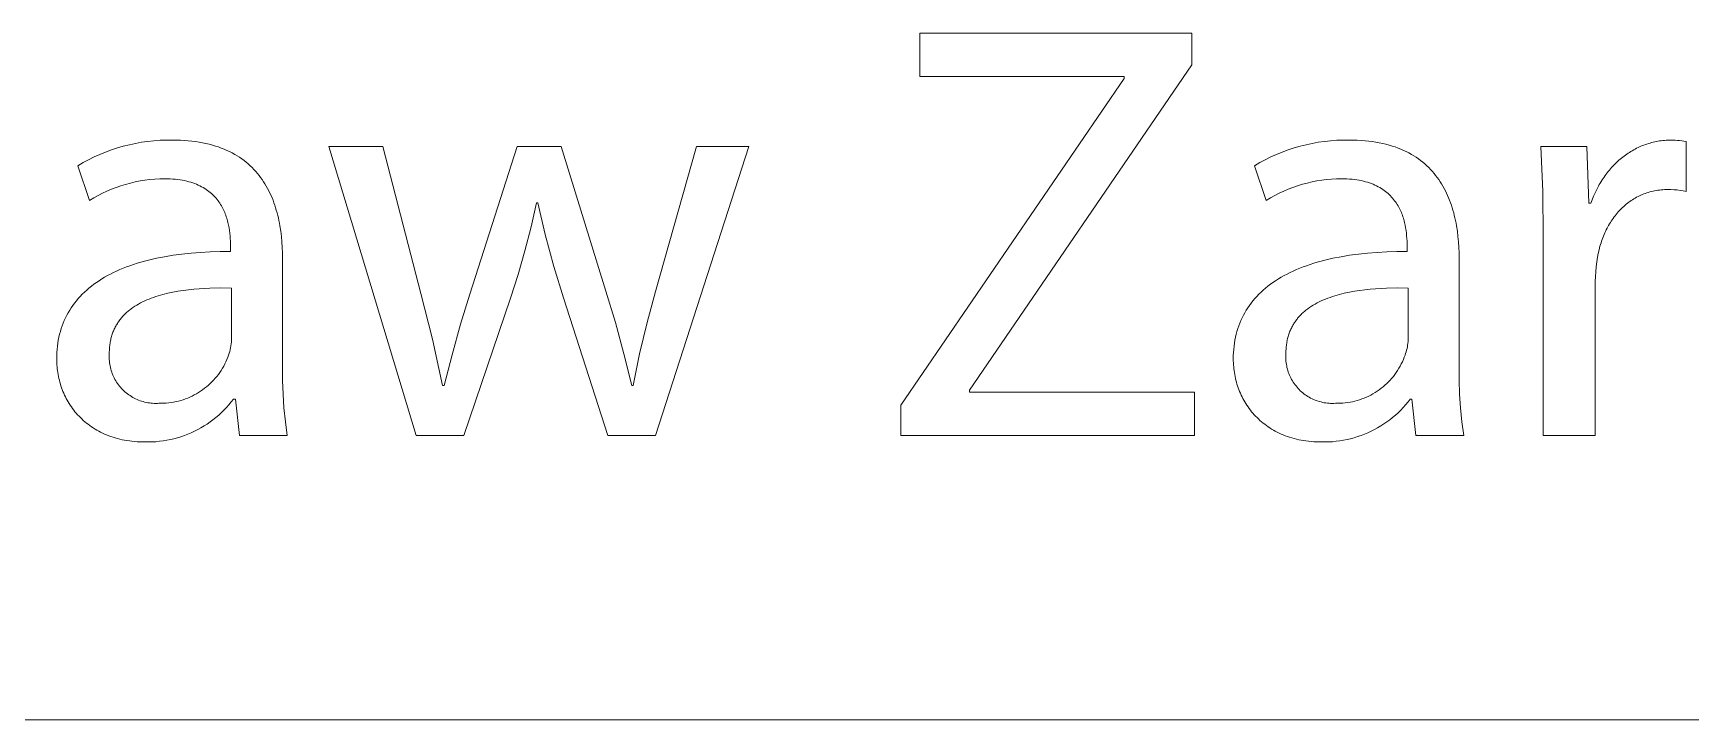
# Model space of a CAD drawing. Header units: millimetres. Extents: x -2163 to 4354, y -841 to 3711.
# Drawn here: x 3161.8 to 3342.9, y -841.3 to -766.3 of the extents above; entities that cross this region are included whole.
import ezdxf

# ---------------------------------------------------------------- set-up
doc = ezdxf.new("R2010")
doc.units = ezdxf.units.MM
doc.header["$MEASUREMENT"] = 0
doc.layers.add('Domyślny', color=7, linetype='Continuous', true_color=0x000000)

msp = doc.modelspace()

# ---------------------------------------------------------------- linework, layer by layer
at = {"layer": 'Domyślny', "color": 18, "lineweight": 15, "true_color": 0x000000}
for p, q in [((3258.69, -771.02), (3258.69, -766.27)), ((3258.69, -766.27), (3288.38, -766.27)), ((3288.38, -766.27), (3288.38, -769.72)), ((3288.38, -769.72), (3264.12, -805.26)), ((3256.61, -806.91), (3281, -771.22)), ((3281, -771.02), (3258.69, -771.02)), ((3281, -771.22), (3281, -771.02)), ((3170.34, -779.02), (3170.99, -778.81)), ((3170.99, -778.81), (3171.64, -778.62)), ((3171.64, -778.62), (3172.3, -778.46)), ((3172.3, -778.46), (3172.96, -778.31)), ((3172.96, -778.31), (3173.63, -778.19)), ((3173.63, -778.19), (3174.3, -778.1)), ((3174.3, -778.1), (3174.98, -778.02)), ((3174.98, -778.02), (3175.66, -777.97)), ((3175.66, -777.97), (3176.33, -777.95)), ((3176.33, -777.95), (3177.01, -777.95)), ((3177.01, -777.95), (3177.46, -777.95)), ((3177.46, -777.95), (3177.9, -777.97)), ((3177.9, -777.97), (3178.32, -777.99)), ((3178.32, -777.99), (3178.74, -778.02)), ((3178.74, -778.02), (3179.14, -778.06)), ((3179.14, -778.06), (3179.54, -778.11)), ((3179.54, -778.11), (3179.93, -778.17)), ((3179.93, -778.17), (3180.3, -778.24)), ((3180.3, -778.24), (3180.67, -778.32)), ((3180.67, -778.32), (3181.02, -778.4)), ((3181.02, -778.4), (3181.37, -778.5)), ((3181.37, -778.5), (3181.71, -778.6)), ((3181.71, -778.6), (3182.04, -778.7)), ((3182.04, -778.7), (3182.35, -778.82)), ((3182.35, -778.82), (3182.66, -778.94)), ((3203.63, -810.22), (3194.11, -778.64)), ((3194.11, -778.64), (3199.99, -778.64)), ((3199.99, -778.64), (3204.15, -794.7)), ((3209.51, -794.77), (3214.66, -778.64)), ((3214.66, -778.64), (3219.47, -778.64)), ((3219.47, -778.64), (3224.38, -794.46)), ((3229.78, -794.49), (3234.29, -778.64)), ((3239.98, -778.64), (3229.78, -810.22)), ((3234.29, -778.64), (3239.98, -778.64)), ((3298.92, -779.02), (3299.57, -778.81)), ((3299.57, -778.81), (3300.22, -778.62)), ((3300.22, -778.62), (3300.88, -778.46)), ((3300.88, -778.46), (3301.54, -778.31)), ((3301.54, -778.31), (3302.21, -778.19)), ((3302.21, -778.19), (3302.89, -778.1)), ((3302.89, -778.1), (3303.56, -778.02)), ((3303.56, -778.02), (3304.24, -777.97)), ((3304.24, -777.97), (3304.92, -777.95)), ((3304.92, -777.95), (3305.6, -777.95)), ((3305.6, -777.95), (3306.05, -777.95)), ((3306.05, -777.95), (3306.48, -777.97)), ((3306.48, -777.97), (3306.91, -777.99)), ((3306.91, -777.99), (3307.32, -778.02)), ((3307.32, -778.02), (3307.73, -778.06)), ((3307.73, -778.06), (3308.12, -778.11)), ((3308.12, -778.11), (3308.51, -778.17)), ((3308.51, -778.17), (3308.88, -778.24)), ((3308.88, -778.24), (3309.25, -778.32)), ((3309.25, -778.32), (3309.6, -778.4)), ((3309.6, -778.4), (3309.95, -778.5)), ((3309.95, -778.5), (3310.29, -778.6)), ((3310.29, -778.6), (3310.61, -778.7)), ((3310.61, -778.7), (3310.93, -778.82)), ((3310.93, -778.82), (3311.24, -778.94)), ((3326.74, -783.58), (3326.54, -778.64)), ((3326.54, -778.64), (3331.55, -778.64)), ((3331.55, -778.64), (3331.77, -784.85)), ((3336.83, -778.93), (3336.99, -778.85)), ((3336.99, -778.85), (3337.15, -778.77)), ((3337.15, -778.77), (3337.31, -778.7)), ((3337.31, -778.7), (3337.47, -778.63)), ((3337.47, -778.63), (3337.64, -778.56)), ((3337.64, -778.56), (3337.8, -778.49)), ((3337.8, -778.49), (3337.97, -778.43)), ((3337.97, -778.43), (3338.13, -778.38)), ((3338.13, -778.38), (3338.3, -778.32)), ((3338.3, -778.32), (3338.47, -778.27)), ((3338.47, -778.27), (3338.64, -778.22)), ((3338.64, -778.22), (3338.81, -778.18)), ((3338.81, -778.18), (3338.98, -778.14)), ((3338.98, -778.14), (3339.16, -778.11)), ((3339.16, -778.11), (3339.33, -778.07)), ((3339.33, -778.07), (3339.51, -778.04)), ((3339.51, -778.04), (3339.68, -778.02)), ((3339.68, -778.02), (3339.86, -778)), ((3339.86, -778), (3340.03, -777.98)), ((3340.03, -777.98), (3340.21, -777.97)), ((3340.21, -777.97), (3340.39, -777.96)), ((3340.39, -777.96), (3340.57, -777.95)), ((3340.57, -777.95), (3340.75, -777.95)), ((3340.75, -777.95), (3340.99, -777.95)), ((3340.99, -777.95), (3341.22, -777.96)), ((3341.22, -777.96), (3341.46, -777.98)), ((3341.46, -777.98), (3341.7, -778.01)), ((3341.7, -778.01), (3341.93, -778.04)), ((3341.93, -778.04), (3342.17, -778.08)), ((3342.17, -778.08), (3342.4, -778.12)), ((3342.4, -778.12), (3342.4, -783.55)), ((3166.66, -780.75), (3167.25, -780.41)), ((3167.25, -780.41), (3167.85, -780.09)), ((3167.85, -780.09), (3168.46, -779.79)), ((3168.46, -779.79), (3169.08, -779.51)), ((3169.08, -779.51), (3169.71, -779.26)), ((3169.71, -779.26), (3170.34, -779.02)), ((3182.66, -778.94), (3182.96, -779.08)), ((3182.96, -779.08), (3183.26, -779.21)), ((3183.26, -779.21), (3183.54, -779.36)), ((3183.54, -779.36), (3183.81, -779.51)), ((3183.81, -779.51), (3184.08, -779.67)), ((3184.08, -779.67), (3184.34, -779.83)), ((3184.34, -779.83), (3184.59, -780.01)), ((3184.59, -780.01), (3184.83, -780.18)), ((3184.83, -780.18), (3185.06, -780.37)), ((3185.06, -780.37), (3185.28, -780.56)), ((3185.28, -780.56), (3185.5, -780.75)), ((3295.23, -780.75), (3295.82, -780.41)), ((3295.82, -780.41), (3296.42, -780.09)), ((3296.42, -780.09), (3297.03, -779.79)), ((3297.03, -779.79), (3297.65, -779.51)), ((3297.65, -779.51), (3298.28, -779.26)), ((3298.28, -779.26), (3298.92, -779.02)), ((3311.24, -778.94), (3311.54, -779.08)), ((3311.54, -779.08), (3311.83, -779.21)), ((3311.83, -779.21), (3312.12, -779.36)), ((3312.12, -779.36), (3312.39, -779.51)), ((3312.39, -779.51), (3312.65, -779.67)), ((3312.65, -779.67), (3312.91, -779.83)), ((3312.91, -779.83), (3313.16, -780.01)), ((3313.16, -780.01), (3313.4, -780.18)), ((3313.4, -780.18), (3313.63, -780.37)), ((3313.63, -780.37), (3313.86, -780.56)), ((3313.86, -780.56), (3314.07, -780.75)), ((3334.4, -780.81), (3334.53, -780.67)), ((3334.53, -780.67), (3334.66, -780.54)), ((3334.66, -780.54), (3334.79, -780.41)), ((3334.79, -780.41), (3334.92, -780.29)), ((3334.92, -780.29), (3335.06, -780.16)), ((3335.06, -780.16), (3335.2, -780.04)), ((3335.2, -780.04), (3335.34, -779.93)), ((3335.34, -779.93), (3335.48, -779.81)), ((3335.48, -779.81), (3335.63, -779.7)), ((3335.63, -779.7), (3335.77, -779.6)), ((3335.77, -779.6), (3335.92, -779.49)), ((3335.92, -779.49), (3336.07, -779.39)), ((3336.07, -779.39), (3336.22, -779.29)), ((3336.22, -779.29), (3336.37, -779.2)), ((3336.37, -779.2), (3336.52, -779.11)), ((3336.52, -779.11), (3336.68, -779.02)), ((3336.68, -779.02), (3336.83, -778.93)), ((3167.94, -784.54), (3166.66, -780.75)), ((3173.47, -782.42), (3172.94, -782.52)), ((3174.01, -782.33), (3173.47, -782.42)), ((3174.54, -782.27), (3174.01, -782.33)), ((3175.08, -782.22), (3174.54, -782.27)), ((3175.62, -782.19), (3175.08, -782.22)), ((3176.17, -782.18), (3175.62, -782.19)), ((3176.47, -782.18), (3176.17, -782.18)), ((3176.76, -782.19), (3176.47, -782.18)), ((3177.04, -782.21), (3176.76, -782.19)), ((3177.31, -782.23), (3177.04, -782.21)), ((3177.58, -782.26), (3177.31, -782.23)), ((3177.84, -782.3), (3177.58, -782.26)), ((3178.09, -782.34), (3177.84, -782.3)), ((3178.33, -782.38), (3178.09, -782.34)), ((3178.57, -782.44), (3178.33, -782.38)), ((3178.8, -782.5), (3178.57, -782.44)), ((3179.02, -782.56), (3178.8, -782.5)), ((3185.5, -780.75), (3185.71, -780.95)), ((3185.71, -780.95), (3185.91, -781.16)), ((3185.91, -781.16), (3186.11, -781.37)), ((3186.11, -781.37), (3186.29, -781.59)), ((3186.29, -781.59), (3186.47, -781.81)), ((3186.47, -781.81), (3186.64, -782.03)), ((3186.64, -782.03), (3186.81, -782.26)), ((3186.81, -782.26), (3186.97, -782.5)), ((3186.97, -782.5), (3187.12, -782.74)), ((3296.53, -784.54), (3295.23, -780.75)), ((3302.06, -782.42), (3301.53, -782.52)), ((3302.6, -782.33), (3302.06, -782.42)), ((3303.13, -782.26), (3302.6, -782.33)), ((3303.67, -782.22), (3303.13, -782.26)), ((3304.21, -782.19), (3303.67, -782.22)), ((3304.76, -782.18), (3304.21, -782.19)), ((3305.05, -782.18), (3304.76, -782.18)), ((3305.34, -782.19), (3305.05, -782.18)), ((3305.62, -782.21), (3305.34, -782.19)), ((3305.9, -782.23), (3305.62, -782.21)), ((3306.16, -782.26), (3305.9, -782.23)), ((3306.42, -782.3), (3306.16, -782.26)), ((3306.67, -782.34), (3306.42, -782.3)), ((3306.91, -782.38), (3306.67, -782.34)), ((3307.15, -782.44), (3306.91, -782.38)), ((3307.38, -782.5), (3307.15, -782.44)), ((3307.6, -782.56), (3307.38, -782.5)), ((3314.07, -780.75), (3314.28, -780.95)), ((3314.28, -780.95), (3314.48, -781.16)), ((3314.48, -781.16), (3314.68, -781.37)), ((3314.68, -781.37), (3314.86, -781.59)), ((3314.86, -781.59), (3315.04, -781.81)), ((3315.04, -781.81), (3315.21, -782.03)), ((3315.21, -782.03), (3315.38, -782.26)), ((3315.38, -782.26), (3315.54, -782.5)), ((3315.54, -782.5), (3315.69, -782.74)), ((3333.02, -782.64), (3333.12, -782.48)), ((3333.12, -782.48), (3333.23, -782.31)), ((3333.23, -782.31), (3333.33, -782.15)), ((3333.33, -782.15), (3333.44, -781.99)), ((3333.44, -781.99), (3333.56, -781.83)), ((3333.56, -781.83), (3333.67, -781.68)), ((3333.67, -781.68), (3333.78, -781.52)), ((3333.78, -781.52), (3333.9, -781.38)), ((3333.9, -781.38), (3334.02, -781.23)), ((3334.02, -781.23), (3334.15, -781.09)), ((3334.15, -781.09), (3334.27, -780.95)), ((3334.27, -780.95), (3334.4, -780.81)), ((3168.41, -784.26), (3167.94, -784.54)), ((3168.88, -784), (3168.41, -784.26)), ((3169.36, -783.76), (3168.88, -784)), ((3169.85, -783.53), (3169.36, -783.76)), ((3170.35, -783.32), (3169.85, -783.53)), ((3170.86, -783.12), (3170.35, -783.32)), ((3171.37, -782.95), (3170.86, -783.12)), ((3171.89, -782.79), (3171.37, -782.95)), ((3172.41, -782.65), (3171.89, -782.79)), ((3172.94, -782.52), (3172.41, -782.65)), ((3179.23, -782.63), (3179.02, -782.56)), ((3179.44, -782.7), (3179.23, -782.63)), ((3179.64, -782.78), (3179.44, -782.7)), ((3179.83, -782.86), (3179.64, -782.78)), ((3180.02, -782.95), (3179.83, -782.86)), ((3180.2, -783.04), (3180.02, -782.95)), ((3180.37, -783.14), (3180.2, -783.04)), ((3180.54, -783.24), (3180.37, -783.14)), ((3180.7, -783.34), (3180.54, -783.24)), ((3180.85, -783.45), (3180.7, -783.34)), ((3181, -783.56), (3180.85, -783.45)), ((3181.14, -783.68), (3181, -783.56)), ((3181.28, -783.8), (3181.14, -783.68)), ((3181.41, -783.92), (3181.28, -783.8)), ((3181.54, -784.05), (3181.41, -783.92)), ((3181.66, -784.17), (3181.54, -784.05)), ((3181.77, -784.3), (3181.66, -784.17)), ((3181.88, -784.44), (3181.77, -784.3)), ((3187.12, -782.74), (3187.26, -782.98)), ((3187.26, -782.98), (3187.4, -783.23)), ((3187.4, -783.23), (3187.53, -783.48)), ((3187.53, -783.48), (3187.66, -783.74)), ((3187.66, -783.74), (3187.78, -784)), ((3187.78, -784), (3187.89, -784.26)), ((3187.89, -784.26), (3188, -784.52)), ((3297, -784.26), (3296.53, -784.54)), ((3297.47, -784), (3297, -784.26)), ((3297.95, -783.75), (3297.47, -784)), ((3298.44, -783.52), (3297.95, -783.75)), ((3298.94, -783.31), (3298.44, -783.52)), ((3299.45, -783.12), (3298.94, -783.31)), ((3299.96, -782.94), (3299.45, -783.12)), ((3300.48, -782.78), (3299.96, -782.94)), ((3301, -782.64), (3300.48, -782.78)), ((3301.53, -782.52), (3301, -782.64)), ((3307.81, -782.63), (3307.6, -782.56)), ((3308.02, -782.7), (3307.81, -782.63)), ((3308.22, -782.78), (3308.02, -782.7)), ((3308.41, -782.86), (3308.22, -782.78)), ((3308.59, -782.95), (3308.41, -782.86)), ((3308.77, -783.04), (3308.59, -782.95)), ((3308.95, -783.14), (3308.77, -783.04)), ((3309.11, -783.24), (3308.95, -783.14)), ((3309.27, -783.34), (3309.11, -783.24)), ((3309.43, -783.45), (3309.27, -783.34)), ((3309.57, -783.56), (3309.43, -783.45)), ((3309.72, -783.68), (3309.57, -783.56)), ((3309.85, -783.8), (3309.72, -783.68)), ((3309.98, -783.92), (3309.85, -783.8)), ((3310.11, -784.05), (3309.98, -783.92)), ((3310.23, -784.17), (3310.11, -784.05)), ((3310.34, -784.3), (3310.23, -784.17)), ((3310.45, -784.44), (3310.34, -784.3)), ((3315.69, -782.74), (3315.83, -782.98)), ((3315.83, -782.98), (3315.97, -783.23)), ((3315.97, -783.23), (3316.1, -783.48)), ((3316.1, -783.48), (3316.23, -783.74)), ((3316.23, -783.74), (3316.35, -784)), ((3316.35, -784), (3316.46, -784.26)), ((3316.46, -784.26), (3316.56, -784.52)), ((3326.8, -788.52), (3326.74, -783.58)), ((3332.15, -784.46), (3332.3, -784.08)), ((3332.3, -784.08), (3332.46, -783.7)), ((3332.46, -783.7), (3332.64, -783.34)), ((3332.64, -783.34), (3332.83, -782.99)), ((3332.83, -782.99), (3332.92, -782.81)), ((3332.92, -782.81), (3333.02, -782.64)), ((3336.85, -784.28), (3336.7, -784.37)), ((3337, -784.2), (3336.85, -784.28)), ((3337.15, -784.12), (3337, -784.2)), ((3337.3, -784.04), (3337.15, -784.12)), ((3337.46, -783.97), (3337.3, -784.04)), ((3337.62, -783.9), (3337.46, -783.97)), ((3337.78, -783.83), (3337.62, -783.9)), ((3337.94, -783.77), (3337.78, -783.83)), ((3338.11, -783.72), (3337.94, -783.77)), ((3338.27, -783.66), (3338.11, -783.72)), ((3338.44, -783.62), (3338.27, -783.66)), ((3338.61, -783.57), (3338.44, -783.62)), ((3338.79, -783.53), (3338.61, -783.57)), ((3338.96, -783.49), (3338.79, -783.53)), ((3339.14, -783.46), (3338.96, -783.49)), ((3339.31, -783.43), (3339.14, -783.46)), ((3339.49, -783.41), (3339.31, -783.43)), ((3339.68, -783.39), (3339.49, -783.41)), ((3339.86, -783.37), (3339.68, -783.39)), ((3340.05, -783.36), (3339.86, -783.37)), ((3340.23, -783.36), (3340.05, -783.36)), ((3340.42, -783.35), (3340.23, -783.36)), ((3340.75, -783.36), (3340.42, -783.35)), ((3341.09, -783.38), (3340.75, -783.36)), ((3341.42, -783.4), (3341.09, -783.38)), ((3341.74, -783.44), (3341.42, -783.4)), ((3342.07, -783.49), (3341.74, -783.44)), ((3342.4, -783.55), (3342.07, -783.49)), ((3181.99, -784.57), (3181.88, -784.44)), ((3182.09, -784.71), (3181.99, -784.57)), ((3182.18, -784.85), (3182.09, -784.71)), ((3182.27, -784.99), (3182.18, -784.85)), ((3182.36, -785.13), (3182.27, -784.99)), ((3182.44, -785.28), (3182.36, -785.13)), ((3182.52, -785.43), (3182.44, -785.28)), ((3182.59, -785.57), (3182.52, -785.43)), ((3182.66, -785.72), (3182.59, -785.57)), ((3182.72, -785.87), (3182.66, -785.72)), ((3182.78, -786.02), (3182.72, -785.87)), ((3182.84, -786.17), (3182.78, -786.02)), ((3188, -784.52), (3188.1, -784.79)), ((3188.1, -784.79), (3188.19, -785.06)), ((3188.19, -785.06), (3188.28, -785.34)), ((3188.28, -785.34), (3188.36, -785.62)), ((3188.36, -785.62), (3188.44, -785.89)), ((3188.44, -785.89), (3188.51, -786.18)), ((3216.8, -784.79), (3216.2, -787.42)), ((3216.93, -784.79), (3216.8, -784.79)), ((3217.75, -788.28), (3216.93, -784.79)), ((3310.56, -784.57), (3310.45, -784.44)), ((3310.66, -784.71), (3310.56, -784.57)), ((3310.75, -784.85), (3310.66, -784.71)), ((3310.84, -784.99), (3310.75, -784.85)), ((3310.93, -785.13), (3310.84, -784.99)), ((3311.01, -785.28), (3310.93, -785.13)), ((3311.09, -785.43), (3311.01, -785.28)), ((3311.16, -785.57), (3311.09, -785.43)), ((3311.23, -785.72), (3311.16, -785.57)), ((3311.29, -785.87), (3311.23, -785.72)), ((3311.35, -786.02), (3311.29, -785.87)), ((3311.41, -786.17), (3311.35, -786.02)), ((3316.56, -784.52), (3316.66, -784.79)), ((3316.66, -784.79), (3316.76, -785.06)), ((3316.76, -785.06), (3316.85, -785.34)), ((3316.85, -785.34), (3316.93, -785.62)), ((3316.93, -785.62), (3317.01, -785.89)), ((3317.01, -785.89), (3317.08, -786.18)), ((3331.77, -784.85), (3332, -784.85)), ((3332, -784.85), (3332.15, -784.46)), ((3334.75, -786.07), (3334.64, -786.21)), ((3334.87, -785.94), (3334.75, -786.07)), ((3334.98, -785.8), (3334.87, -785.94)), ((3335.1, -785.67), (3334.98, -785.8)), ((3335.22, -785.55), (3335.1, -785.67)), ((3335.34, -785.42), (3335.22, -785.55)), ((3335.47, -785.3), (3335.34, -785.42)), ((3335.6, -785.19), (3335.47, -785.3)), ((3335.73, -785.07), (3335.6, -785.19)), ((3335.86, -784.96), (3335.73, -785.07)), ((3335.99, -784.85), (3335.86, -784.96)), ((3336.13, -784.75), (3335.99, -784.85)), ((3336.27, -784.65), (3336.13, -784.75)), ((3336.41, -784.55), (3336.27, -784.65)), ((3336.55, -784.46), (3336.41, -784.55)), ((3336.7, -784.37), (3336.55, -784.46)), ((3182.89, -786.33), (3182.84, -786.17)), ((3182.94, -786.48), (3182.89, -786.33)), ((3182.99, -786.63), (3182.94, -786.48)), ((3183.03, -786.78), (3182.99, -786.63)), ((3183.07, -786.94), (3183.03, -786.78)), ((3183.1, -787.09), (3183.07, -786.94)), ((3183.14, -787.24), (3183.1, -787.09)), ((3183.19, -787.54), (3183.14, -787.24)), ((3183.24, -787.84), (3183.19, -787.54)), ((3183.28, -788.13), (3183.24, -787.84)), ((3188.51, -786.18), (3188.58, -786.46)), ((3188.58, -786.46), (3188.64, -786.74)), ((3188.64, -786.74), (3188.7, -787.03)), ((3188.7, -787.03), (3188.75, -787.32)), ((3188.75, -787.32), (3188.84, -787.9)), ((3188.84, -787.9), (3188.91, -788.49)), ((3216.2, -787.42), (3215.52, -790.05)), ((3311.46, -786.33), (3311.41, -786.17)), ((3311.51, -786.48), (3311.46, -786.33)), ((3311.55, -786.63), (3311.51, -786.48)), ((3311.6, -786.78), (3311.55, -786.63)), ((3311.64, -786.94), (3311.6, -786.78)), ((3311.67, -787.09), (3311.64, -786.94)), ((3311.7, -787.24), (3311.67, -787.09)), ((3311.76, -787.54), (3311.7, -787.24)), ((3311.81, -787.84), (3311.76, -787.54)), ((3311.84, -788.13), (3311.81, -787.84)), ((3317.08, -786.18), (3317.15, -786.46)), ((3317.15, -786.46), (3317.21, -786.74)), ((3317.21, -786.74), (3317.27, -787.03)), ((3317.27, -787.03), (3317.32, -787.32)), ((3317.32, -787.32), (3317.41, -787.9)), ((3317.41, -787.9), (3317.48, -788.49)), ((3333.6, -787.93), (3333.52, -788.1)), ((3333.68, -787.76), (3333.6, -787.93)), ((3333.77, -787.59), (3333.68, -787.76)), ((3333.85, -787.43), (3333.77, -787.59)), ((3333.94, -787.27), (3333.85, -787.43)), ((3334.04, -787.11), (3333.94, -787.27)), ((3334.13, -786.95), (3334.04, -787.11)), ((3334.23, -786.8), (3334.13, -786.95)), ((3334.33, -786.65), (3334.23, -786.8)), ((3334.43, -786.5), (3334.33, -786.65)), ((3334.54, -786.35), (3334.43, -786.5)), ((3334.64, -786.21), (3334.54, -786.35)), ((3183.31, -788.42), (3183.28, -788.13)), ((3183.33, -788.7), (3183.31, -788.42)), ((3183.34, -788.98), (3183.33, -788.7)), ((3183.35, -789.24), (3183.34, -788.98)), ((3183.35, -789.49), (3183.35, -789.24)), ((3183.35, -790.12), (3183.35, -789.49)), ((3188.91, -788.49), (3188.97, -789.08)), ((3188.97, -789.08), (3189.01, -789.67)), ((3189.01, -789.67), (3189.03, -790.26)), ((3218.68, -791.75), (3217.75, -788.28)), ((3311.87, -788.42), (3311.84, -788.13)), ((3311.89, -788.7), (3311.87, -788.42)), ((3311.91, -788.98), (3311.89, -788.7)), ((3311.91, -789.24), (3311.91, -788.98)), ((3311.92, -789.49), (3311.91, -789.24)), ((3311.92, -790.12), (3311.92, -789.49)), ((3317.48, -788.49), (3317.54, -789.08)), ((3317.54, -789.08), (3317.57, -789.67)), ((3317.57, -789.67), (3317.59, -790.26)), ((3326.8, -810.22), (3326.8, -788.52)), ((3332.99, -789.55), (3332.89, -789.94)), ((3333.11, -789.17), (3332.99, -789.55)), ((3333.17, -788.99), (3333.11, -789.17)), ((3333.24, -788.81), (3333.17, -788.99)), ((3333.3, -788.63), (3333.24, -788.81)), ((3333.37, -788.45), (3333.3, -788.63)), ((3333.45, -788.27), (3333.37, -788.45)), ((3333.52, -788.1), (3333.45, -788.27)), ((3172.37, -791.67), (3172.75, -791.54)), ((3172.75, -791.54), (3173.15, -791.41)), ((3173.15, -791.41), (3173.55, -791.29)), ((3173.55, -791.29), (3173.96, -791.17)), ((3173.96, -791.17), (3174.38, -791.07)), ((3174.38, -791.07), (3175.25, -790.86)), ((3175.25, -790.86), (3176.14, -790.69)), ((3176.14, -790.69), (3177.08, -790.53)), ((3177.08, -790.53), (3178.04, -790.4)), ((3178.04, -790.4), (3179.04, -790.3)), ((3179.04, -790.3), (3180.07, -790.22)), ((3180.07, -790.22), (3181.13, -790.16)), ((3181.13, -790.16), (3182.22, -790.13)), ((3182.22, -790.13), (3183.35, -790.12)), ((3189.03, -790.26), (3189.03, -790.86)), ((3189.03, -790.86), (3189.03, -802.68)), ((3215.52, -790.05), (3214.77, -792.65)), ((3300.93, -791.67), (3301.31, -791.54)), ((3301.31, -791.54), (3301.71, -791.41)), ((3301.71, -791.41), (3302.11, -791.29)), ((3302.11, -791.29), (3302.52, -791.17)), ((3302.52, -791.17), (3302.94, -791.07)), ((3302.94, -791.07), (3303.8, -790.86)), ((3303.8, -790.86), (3304.7, -790.69)), ((3304.7, -790.69), (3305.64, -790.53)), ((3305.64, -790.53), (3306.6, -790.4)), ((3306.6, -790.4), (3307.6, -790.3)), ((3307.6, -790.3), (3308.63, -790.22)), ((3308.63, -790.22), (3309.69, -790.16)), ((3309.69, -790.16), (3310.79, -790.13)), ((3310.79, -790.13), (3311.92, -790.12)), ((3317.59, -790.26), (3317.6, -790.86)), ((3317.6, -790.86), (3317.6, -802.68)), ((3332.64, -791.26), (3332.58, -791.8)), ((3332.72, -790.73), (3332.64, -791.26)), ((3332.8, -790.33), (3332.72, -790.73)), ((3332.89, -789.94), (3332.8, -790.33)), ((3168.7, -793.5), (3168.99, -793.31)), ((3168.99, -793.31), (3169.29, -793.12)), ((3169.29, -793.12), (3169.6, -792.93)), ((3169.6, -792.93), (3169.91, -792.76)), ((3169.91, -792.76), (3170.24, -792.58)), ((3170.24, -792.58), (3170.57, -792.42)), ((3170.57, -792.42), (3170.91, -792.26)), ((3170.91, -792.26), (3171.26, -792.1)), ((3171.26, -792.1), (3171.62, -791.95)), ((3171.62, -791.95), (3171.99, -791.81)), ((3171.99, -791.81), (3172.37, -791.67)), ((3214.77, -792.65), (3213.94, -795.22)), ((3219.73, -795.18), (3218.68, -791.75)), ((3297.26, -793.5), (3297.55, -793.31)), ((3297.55, -793.31), (3297.85, -793.12)), ((3297.85, -793.12), (3298.16, -792.93)), ((3298.16, -792.93), (3298.47, -792.76)), ((3298.47, -792.76), (3298.8, -792.58)), ((3298.8, -792.58), (3299.13, -792.42)), ((3299.13, -792.42), (3299.47, -792.26)), ((3299.47, -792.26), (3299.82, -792.1)), ((3299.82, -792.1), (3300.18, -791.95)), ((3300.18, -791.95), (3300.55, -791.81)), ((3300.55, -791.81), (3300.93, -791.67)), ((3332.5, -792.86), (3332.48, -793.4)), ((3332.53, -792.33), (3332.5, -792.86)), ((3332.58, -791.8), (3332.53, -792.33)), ((3166.72, -795.26), (3166.93, -795.02)), ((3166.93, -795.02), (3167.16, -794.79)), ((3167.16, -794.79), (3167.39, -794.56)), ((3167.39, -794.56), (3167.64, -794.34)), ((3167.64, -794.34), (3167.89, -794.12)), ((3167.89, -794.12), (3168.15, -793.91)), ((3168.15, -793.91), (3168.42, -793.7)), ((3168.42, -793.7), (3168.7, -793.5)), ((3174.94, -795.14), (3174.69, -795.23)), ((3175.19, -795.05), (3174.94, -795.14)), ((3175.45, -794.97), (3175.19, -795.05)), ((3175.71, -794.89), (3175.45, -794.97)), ((3175.97, -794.82), (3175.71, -794.89)), ((3176.5, -794.69), (3175.97, -794.82)), ((3177.05, -794.57), (3176.5, -794.69)), ((3177.61, -794.47), (3177.05, -794.57)), ((3178.18, -794.38), (3177.61, -794.47)), ((3178.75, -794.31), (3178.18, -794.38)), ((3179.34, -794.24), (3178.75, -794.31)), ((3179.92, -794.19), (3179.34, -794.24)), ((3180.52, -794.16), (3179.92, -794.19)), ((3181.11, -794.13), (3180.52, -794.16)), ((3182.3, -794.1), (3181.11, -794.13)), ((3183.48, -794.11), (3182.3, -794.1)), ((3183.48, -799.6), (3183.48, -794.11)), ((3204.15, -794.7), (3205.42, -799.71)), ((3208.5, -798.07), (3209.51, -794.77)), ((3224.57, -810.22), (3219.73, -795.18)), ((3224.38, -794.46), (3225.41, -797.87)), ((3228.87, -797.88), (3229.78, -794.49)), ((3295.28, -795.26), (3295.5, -795.02)), ((3295.5, -795.02), (3295.72, -794.79)), ((3295.72, -794.79), (3295.96, -794.56)), ((3295.96, -794.56), (3296.2, -794.34)), ((3296.2, -794.34), (3296.45, -794.12)), ((3296.45, -794.12), (3296.71, -793.91)), ((3296.71, -793.91), (3296.98, -793.7)), ((3296.98, -793.7), (3297.26, -793.5)), ((3303.5, -795.14), (3303.25, -795.23)), ((3303.75, -795.05), (3303.5, -795.14)), ((3304.01, -794.97), (3303.75, -795.05)), ((3304.26, -794.89), (3304.01, -794.97)), ((3304.53, -794.82), (3304.26, -794.89)), ((3305.06, -794.69), (3304.53, -794.82)), ((3305.61, -794.57), (3305.06, -794.69)), ((3306.17, -794.47), (3305.61, -794.57)), ((3306.74, -794.38), (3306.17, -794.47)), ((3307.31, -794.31), (3306.74, -794.38)), ((3307.9, -794.24), (3307.31, -794.31)), ((3308.48, -794.19), (3307.9, -794.24)), ((3309.08, -794.16), (3308.48, -794.19)), ((3309.67, -794.13), (3309.08, -794.16)), ((3310.86, -794.1), (3309.67, -794.13)), ((3312.05, -794.11), (3310.86, -794.1)), ((3312.05, -799.6), (3312.05, -794.11)), ((3332.48, -793.4), (3332.48, -810.22)), ((3165.47, -797.08), (3165.62, -796.81)), ((3165.62, -796.81), (3165.78, -796.53)), ((3165.78, -796.53), (3165.95, -796.27)), ((3165.95, -796.27), (3166.12, -796.01)), ((3166.12, -796.01), (3166.31, -795.75)), ((3166.31, -795.75), (3166.51, -795.5)), ((3166.51, -795.5), (3166.72, -795.26)), ((3171.87, -796.91), (3171.78, -796.99)), ((3171.95, -796.83), (3171.87, -796.91)), ((3172.04, -796.75), (3171.95, -796.83)), ((3172.13, -796.68), (3172.04, -796.75)), ((3172.22, -796.6), (3172.13, -796.68)), ((3172.31, -796.53), (3172.22, -796.6)), ((3172.5, -796.38), (3172.31, -796.53)), ((3172.69, -796.24), (3172.5, -796.38)), ((3172.89, -796.11), (3172.69, -796.24)), ((3173.1, -795.98), (3172.89, -796.11)), ((3173.31, -795.86), (3173.1, -795.98)), ((3173.53, -795.74), (3173.31, -795.86)), ((3173.75, -795.63), (3173.53, -795.74)), ((3173.98, -795.52), (3173.75, -795.63)), ((3174.21, -795.42), (3173.98, -795.52)), ((3174.45, -795.32), (3174.21, -795.42)), ((3174.69, -795.23), (3174.45, -795.32)), ((3213.94, -795.22), (3208.84, -810.22)), ((3294.03, -797.08), (3294.18, -796.81)), ((3294.18, -796.81), (3294.34, -796.53)), ((3294.34, -796.53), (3294.51, -796.27)), ((3294.51, -796.27), (3294.69, -796.01)), ((3294.69, -796.01), (3294.88, -795.75)), ((3294.88, -795.75), (3295.07, -795.5)), ((3295.07, -795.5), (3295.28, -795.26)), ((3300.43, -796.91), (3300.35, -796.99)), ((3300.52, -796.83), (3300.43, -796.91)), ((3300.6, -796.75), (3300.52, -796.83)), ((3300.69, -796.68), (3300.6, -796.75)), ((3300.78, -796.6), (3300.69, -796.68)), ((3300.87, -796.53), (3300.78, -796.6)), ((3301.06, -796.38), (3300.87, -796.53)), ((3301.26, -796.24), (3301.06, -796.38)), ((3301.46, -796.11), (3301.26, -796.24)), ((3301.66, -795.98), (3301.46, -796.11)), ((3301.87, -795.86), (3301.66, -795.98)), ((3302.09, -795.74), (3301.87, -795.86)), ((3302.31, -795.63), (3302.09, -795.74)), ((3302.54, -795.52), (3302.31, -795.63)), ((3302.77, -795.42), (3302.54, -795.52)), ((3303.01, -795.32), (3302.77, -795.42)), ((3303.25, -795.23), (3303.01, -795.32)), ((3164.76, -798.85), (3164.85, -798.54)), ((3164.85, -798.54), (3164.96, -798.24)), ((3164.96, -798.24), (3165.07, -797.94)), ((3165.07, -797.94), (3165.19, -797.65)), ((3165.19, -797.65), (3165.32, -797.36)), ((3165.32, -797.36), (3165.47, -797.08)), ((3170.6, -798.71), (3170.56, -798.82)), ((3170.65, -798.6), (3170.6, -798.71)), ((3170.7, -798.49), (3170.65, -798.6)), ((3170.75, -798.39), (3170.7, -798.49)), ((3170.81, -798.28), (3170.75, -798.39)), ((3170.87, -798.18), (3170.81, -798.28)), ((3170.93, -798.08), (3170.87, -798.18)), ((3170.99, -797.98), (3170.93, -798.08)), ((3171.05, -797.88), (3170.99, -797.98)), ((3171.11, -797.79), (3171.05, -797.88)), ((3171.18, -797.69), (3171.11, -797.79)), ((3171.25, -797.6), (3171.18, -797.69)), ((3171.32, -797.51), (3171.25, -797.6)), ((3171.39, -797.42), (3171.32, -797.51)), ((3171.47, -797.33), (3171.39, -797.42)), ((3171.55, -797.24), (3171.47, -797.33)), ((3171.62, -797.16), (3171.55, -797.24)), ((3171.7, -797.07), (3171.62, -797.16)), ((3171.78, -796.99), (3171.7, -797.07)), ((3207.56, -801.4), (3208.5, -798.07)), ((3225.41, -797.87), (3226.35, -801.3)), ((3228.06, -801.3), (3228.87, -797.88)), ((3293.33, -798.85), (3293.42, -798.54)), ((3293.42, -798.54), (3293.52, -798.24)), ((3293.52, -798.24), (3293.64, -797.94)), ((3293.64, -797.94), (3293.76, -797.65)), ((3293.76, -797.65), (3293.89, -797.36)), ((3293.89, -797.36), (3294.03, -797.08)), ((3299.17, -798.71), (3299.12, -798.82)), ((3299.22, -798.6), (3299.17, -798.71)), ((3299.27, -798.49), (3299.22, -798.6)), ((3299.32, -798.39), (3299.27, -798.49)), ((3299.38, -798.28), (3299.32, -798.39)), ((3299.43, -798.18), (3299.38, -798.28)), ((3299.49, -798.08), (3299.43, -798.18)), ((3299.55, -797.98), (3299.49, -798.08)), ((3299.62, -797.88), (3299.55, -797.98)), ((3299.68, -797.79), (3299.62, -797.88)), ((3299.75, -797.69), (3299.68, -797.79)), ((3299.82, -797.6), (3299.75, -797.69)), ((3299.89, -797.51), (3299.82, -797.6)), ((3299.96, -797.42), (3299.89, -797.51)), ((3300.03, -797.33), (3299.96, -797.42)), ((3300.11, -797.24), (3300.03, -797.33)), ((3300.19, -797.16), (3300.11, -797.24)), ((3300.27, -797.07), (3300.19, -797.16)), ((3300.35, -796.99), (3300.27, -797.07)), ((3164.41, -800.81), (3164.44, -800.47)), ((3164.44, -800.47), (3164.49, -800.14)), ((3164.49, -800.14), (3164.54, -799.81)), ((3164.54, -799.81), (3164.6, -799.48)), ((3164.6, -799.48), (3164.68, -799.17)), ((3164.68, -799.17), (3164.76, -798.85)), ((3170.14, -800.53), (3170.13, -800.67)), ((3170.16, -800.4), (3170.14, -800.53)), ((3170.17, -800.27), (3170.16, -800.4)), ((3170.19, -800.14), (3170.17, -800.27)), ((3170.21, -800.01), (3170.19, -800.14)), ((3170.24, -799.88), (3170.21, -800.01)), ((3170.26, -799.76), (3170.24, -799.88)), ((3170.29, -799.63), (3170.26, -799.76)), ((3170.32, -799.51), (3170.29, -799.63)), ((3170.36, -799.39), (3170.32, -799.51)), ((3170.39, -799.27), (3170.36, -799.39)), ((3170.43, -799.16), (3170.39, -799.27)), ((3170.47, -799.04), (3170.43, -799.16)), ((3170.51, -798.93), (3170.47, -799.04)), ((3170.56, -798.82), (3170.51, -798.93)), ((3183.37, -800.63), (3183.4, -800.42)), ((3183.4, -800.42), (3183.43, -800.22)), ((3183.43, -800.22), (3183.45, -800.01)), ((3183.45, -800.01), (3183.47, -799.81)), ((3183.47, -799.81), (3183.48, -799.6)), ((3205.42, -799.71), (3206.52, -804.75)), ((3292.97, -800.81), (3293.01, -800.47)), ((3293.01, -800.47), (3293.05, -800.14)), ((3293.05, -800.14), (3293.11, -799.81)), ((3293.11, -799.81), (3293.17, -799.48)), ((3293.17, -799.48), (3293.24, -799.17)), ((3293.24, -799.17), (3293.33, -798.85)), ((3298.71, -800.53), (3298.7, -800.67)), ((3298.73, -800.4), (3298.71, -800.53)), ((3298.74, -800.27), (3298.73, -800.4)), ((3298.76, -800.14), (3298.74, -800.27)), ((3298.78, -800.01), (3298.76, -800.14)), ((3298.81, -799.88), (3298.78, -800.01)), ((3298.83, -799.76), (3298.81, -799.88)), ((3298.86, -799.63), (3298.83, -799.76)), ((3298.89, -799.51), (3298.86, -799.63)), ((3298.92, -799.39), (3298.89, -799.51)), ((3298.96, -799.27), (3298.92, -799.39)), ((3299, -799.16), (3298.96, -799.27)), ((3299.04, -799.04), (3299, -799.16)), ((3299.08, -798.93), (3299.04, -799.04)), ((3299.12, -798.82), (3299.08, -798.93)), ((3311.91, -800.71), (3311.95, -800.53)), ((3311.95, -800.53), (3311.98, -800.34)), ((3311.98, -800.34), (3312.01, -800.16)), ((3312.01, -800.16), (3312.03, -799.97)), ((3312.03, -799.97), (3312.04, -799.79)), ((3312.04, -799.79), (3312.05, -799.6)), ((3164.36, -801.86), (3164.37, -801.5)), ((3164.36, -802.07), (3164.36, -801.86)), ((3164.37, -802.29), (3164.36, -802.07)), ((3164.37, -801.5), (3164.38, -801.16)), ((3164.38, -802.5), (3164.37, -802.29)), ((3164.38, -801.16), (3164.41, -800.81)), ((3170.11, -801.23), (3170.1, -801.4)), ((3170.1, -801.4), (3170.1, -801.58)), ((3170.1, -801.58), (3170.1, -801.75)), ((3170.1, -801.75), (3170.1, -801.93)), ((3170.1, -801.93), (3170.12, -802.1)), ((3170.12, -800.95), (3170.11, -801.09)), ((3170.11, -801.09), (3170.11, -801.23)), ((3170.13, -800.67), (3170.12, -800.81)), ((3170.12, -800.81), (3170.12, -800.95)), ((3170.12, -802.1), (3170.14, -802.28)), ((3170.14, -802.28), (3170.16, -802.45)), ((3182.61, -802.65), (3182.73, -802.41)), ((3182.73, -802.41), (3182.85, -802.17)), ((3182.85, -802.17), (3182.96, -801.92)), ((3182.96, -801.92), (3183.06, -801.68)), ((3183.06, -801.68), (3183.15, -801.43)), ((3183.15, -801.43), (3183.22, -801.23)), ((3183.22, -801.23), (3183.27, -801.03)), ((3183.27, -801.03), (3183.32, -800.83)), ((3183.32, -800.83), (3183.37, -800.63)), ((3206.71, -804.75), (3207.56, -801.4)), ((3226.35, -801.3), (3227.2, -804.75)), ((3227.37, -804.75), (3228.06, -801.3)), ((3292.93, -801.5), (3292.95, -801.16)), ((3292.93, -801.86), (3292.93, -801.5)), ((3292.93, -802.07), (3292.93, -801.86)), ((3292.94, -802.29), (3292.93, -802.07)), ((3292.95, -802.5), (3292.94, -802.29)), ((3292.95, -801.16), (3292.97, -800.81)), ((3298.67, -801.4), (3298.66, -801.58)), ((3298.66, -801.58), (3298.66, -801.75)), ((3298.66, -801.75), (3298.67, -801.93)), ((3298.68, -801.23), (3298.67, -801.4)), ((3298.67, -801.93), (3298.68, -802.1)), ((3298.69, -800.81), (3298.68, -800.95)), ((3298.68, -800.95), (3298.68, -801.09)), ((3298.68, -801.09), (3298.68, -801.23)), ((3298.68, -802.1), (3298.7, -802.27)), ((3298.7, -800.67), (3298.69, -800.81)), ((3298.7, -802.27), (3298.73, -802.45)), ((3311.16, -802.65), (3311.28, -802.41)), ((3311.28, -802.41), (3311.4, -802.17)), ((3311.4, -802.17), (3311.51, -801.93)), ((3311.51, -801.93), (3311.61, -801.68)), ((3311.61, -801.68), (3311.7, -801.43)), ((3311.7, -801.43), (3311.76, -801.25)), ((3311.76, -801.25), (3311.82, -801.07)), ((3311.82, -801.07), (3311.87, -800.89)), ((3311.87, -800.89), (3311.91, -800.71)), ((3164.4, -802.72), (3164.38, -802.5)), ((3164.42, -802.93), (3164.4, -802.72)), ((3164.45, -803.14), (3164.42, -802.93)), ((3164.48, -803.35), (3164.45, -803.14)), ((3164.51, -803.56), (3164.48, -803.35)), ((3164.56, -803.77), (3164.51, -803.56)), ((3164.6, -803.98), (3164.56, -803.77)), ((3164.65, -804.19), (3164.6, -803.98)), ((3164.71, -804.4), (3164.65, -804.19)), ((3170.16, -802.45), (3170.19, -802.62)), ((3170.19, -802.62), (3170.23, -802.79)), ((3170.23, -802.79), (3170.27, -802.96)), ((3170.27, -802.96), (3170.32, -803.13)), ((3170.32, -803.13), (3170.38, -803.3)), ((3170.38, -803.3), (3170.44, -803.46)), ((3170.44, -803.46), (3170.5, -803.62)), ((3170.5, -803.62), (3170.57, -803.78)), ((3170.57, -803.78), (3170.65, -803.94)), ((3170.65, -803.94), (3170.73, -804.1)), ((3170.73, -804.1), (3170.82, -804.25)), ((3181.33, -804.36), (3181.51, -804.16)), ((3181.51, -804.16), (3181.69, -803.96)), ((3181.69, -803.96), (3181.86, -803.76)), ((3181.86, -803.76), (3182.03, -803.55)), ((3182.03, -803.55), (3182.18, -803.33)), ((3182.18, -803.33), (3182.33, -803.11)), ((3182.33, -803.11), (3182.47, -802.88)), ((3182.47, -802.88), (3182.61, -802.65)), ((3189.03, -802.68), (3189.03, -804.2)), ((3189.03, -804.2), (3189.09, -805.71)), ((3292.97, -802.72), (3292.95, -802.5)), ((3292.99, -802.93), (3292.97, -802.72)), ((3293.02, -803.14), (3292.99, -802.93)), ((3293.05, -803.35), (3293.02, -803.14)), ((3293.08, -803.56), (3293.05, -803.35)), ((3293.12, -803.77), (3293.08, -803.56)), ((3293.17, -803.98), (3293.12, -803.77)), ((3293.22, -804.19), (3293.17, -803.98)), ((3293.27, -804.4), (3293.22, -804.19)), ((3298.73, -802.45), (3298.76, -802.62)), ((3298.76, -802.62), (3298.79, -802.79)), ((3298.79, -802.79), (3298.84, -802.96)), ((3298.84, -802.96), (3298.89, -803.13)), ((3298.89, -803.13), (3298.94, -803.29)), ((3298.94, -803.29), (3299, -803.46)), ((3299, -803.46), (3299.06, -803.62)), ((3299.06, -803.62), (3299.14, -803.78)), ((3299.14, -803.78), (3299.21, -803.94)), ((3299.21, -803.94), (3299.29, -804.09)), ((3299.29, -804.09), (3299.38, -804.24)), ((3309.88, -804.36), (3310.07, -804.17)), ((3310.07, -804.17), (3310.24, -803.97)), ((3310.24, -803.97), (3310.42, -803.76)), ((3310.42, -803.76), (3310.58, -803.55)), ((3310.58, -803.55), (3310.74, -803.33)), ((3310.74, -803.33), (3310.88, -803.11)), ((3310.88, -803.11), (3311.02, -802.88)), ((3311.02, -802.88), (3311.16, -802.65)), ((3317.6, -802.68), (3317.6, -804.19)), ((3317.6, -804.19), (3317.65, -805.7)), ((3164.77, -804.6), (3164.71, -804.4)), ((3164.83, -804.81), (3164.77, -804.6)), ((3164.9, -805.01), (3164.83, -804.81)), ((3164.97, -805.21), (3164.9, -805.01)), ((3165.05, -805.41), (3164.97, -805.21)), ((3165.14, -805.6), (3165.05, -805.41)), ((3165.22, -805.8), (3165.14, -805.6)), ((3165.32, -805.99), (3165.22, -805.8)), ((3165.41, -806.18), (3165.32, -805.99)), ((3170.82, -804.25), (3170.91, -804.39)), ((3170.91, -804.39), (3171.01, -804.54)), ((3171.01, -804.54), (3171.11, -804.68)), ((3171.11, -804.68), (3171.22, -804.82)), ((3171.22, -804.82), (3171.33, -804.95)), ((3171.33, -804.95), (3171.45, -805.08)), ((3171.45, -805.08), (3171.57, -805.21)), ((3171.57, -805.21), (3171.69, -805.33)), ((3171.69, -805.33), (3171.82, -805.45)), ((3171.82, -805.45), (3171.96, -805.56)), ((3171.96, -805.56), (3172.09, -805.67)), ((3172.09, -805.67), (3172.23, -805.78)), ((3172.23, -805.78), (3172.38, -805.87)), ((3172.38, -805.87), (3172.53, -805.97)), ((3172.53, -805.97), (3172.68, -806.06)), ((3178.68, -806.13), (3178.92, -806.02)), ((3178.92, -806.02), (3179.17, -805.91)), ((3179.17, -805.91), (3179.4, -805.79)), ((3179.4, -805.79), (3179.64, -805.66)), ((3179.64, -805.66), (3179.87, -805.52)), ((3179.87, -805.52), (3180.09, -805.38)), ((3180.09, -805.38), (3180.31, -805.23)), ((3180.31, -805.23), (3180.53, -805.07)), ((3180.53, -805.07), (3180.74, -804.9)), ((3180.74, -804.9), (3180.94, -804.73)), ((3180.94, -804.73), (3181.14, -804.54)), ((3181.14, -804.54), (3181.33, -804.36)), ((3189.09, -805.71), (3189.19, -807.21)), ((3206.52, -804.75), (3206.71, -804.75)), ((3227.2, -804.75), (3227.37, -804.75)), ((3264.12, -805.26), (3264.12, -805.48)), ((3264.12, -805.48), (3288.7, -805.48)), ((3288.7, -805.48), (3288.7, -810.21)), ((3293.33, -804.6), (3293.27, -804.4)), ((3293.4, -804.81), (3293.33, -804.6)), ((3293.47, -805.01), (3293.4, -804.81)), ((3293.54, -805.21), (3293.47, -805.01)), ((3293.62, -805.41), (3293.54, -805.21)), ((3293.7, -805.6), (3293.62, -805.41)), ((3293.79, -805.8), (3293.7, -805.6)), ((3293.88, -805.99), (3293.79, -805.8)), ((3293.98, -806.18), (3293.88, -805.99)), ((3299.38, -804.24), (3299.47, -804.39)), ((3299.47, -804.39), (3299.57, -804.53)), ((3299.57, -804.53), (3299.67, -804.68)), ((3299.67, -804.68), (3299.78, -804.81)), ((3299.78, -804.81), (3299.89, -804.95)), ((3299.89, -804.95), (3300.01, -805.08)), ((3300.01, -805.08), (3300.13, -805.2)), ((3300.13, -805.2), (3300.25, -805.33)), ((3300.25, -805.33), (3300.38, -805.44)), ((3300.38, -805.44), (3300.51, -805.56)), ((3300.51, -805.56), (3300.65, -805.67)), ((3300.65, -805.67), (3300.79, -805.77)), ((3300.79, -805.77), (3300.93, -805.87)), ((3300.93, -805.87), (3301.08, -805.96)), ((3301.08, -805.96), (3301.23, -806.05)), ((3307.23, -806.14), (3307.47, -806.03)), ((3307.47, -806.03), (3307.72, -805.92)), ((3307.72, -805.92), (3307.96, -805.8)), ((3307.96, -805.8), (3308.19, -805.67)), ((3308.19, -805.67), (3308.42, -805.53)), ((3308.42, -805.53), (3308.65, -805.39)), ((3308.65, -805.39), (3308.87, -805.23)), ((3308.87, -805.23), (3309.08, -805.07)), ((3309.08, -805.07), (3309.29, -804.91)), ((3309.29, -804.91), (3309.49, -804.73)), ((3309.49, -804.73), (3309.69, -804.55)), ((3309.69, -804.55), (3309.88, -804.36)), ((3317.65, -805.7), (3317.75, -807.21)), ((3165.52, -806.37), (3165.41, -806.18)), ((3165.62, -806.56), (3165.52, -806.37)), ((3165.73, -806.74), (3165.62, -806.56)), ((3165.85, -806.92), (3165.73, -806.74)), ((3165.97, -807.1), (3165.85, -806.92)), ((3166.1, -807.28), (3165.97, -807.1)), ((3166.23, -807.45), (3166.1, -807.28)), ((3166.36, -807.62), (3166.23, -807.45)), ((3166.5, -807.79), (3166.36, -807.62)), ((3166.65, -807.95), (3166.5, -807.79)), ((3172.68, -806.06), (3172.83, -806.14)), ((3172.83, -806.14), (3172.99, -806.22)), ((3172.99, -806.22), (3173.15, -806.29)), ((3173.15, -806.29), (3173.31, -806.36)), ((3173.31, -806.36), (3173.47, -806.42)), ((3173.47, -806.42), (3173.64, -806.47)), ((3173.64, -806.47), (3173.81, -806.52)), ((3173.81, -806.52), (3173.97, -806.57)), ((3173.97, -806.57), (3174.14, -806.61)), ((3174.14, -806.61), (3174.32, -806.64)), ((3174.32, -806.64), (3174.49, -806.67)), ((3174.49, -806.67), (3174.66, -806.69)), ((3174.66, -806.69), (3174.84, -806.7)), ((3174.84, -806.7), (3175.01, -806.71)), ((3175.01, -806.71), (3175.19, -806.71)), ((3175.19, -806.71), (3175.36, -806.71)), ((3175.36, -806.71), (3175.54, -806.7)), ((3175.54, -806.7), (3175.8, -806.7)), ((3175.8, -806.7), (3176.07, -806.69)), ((3176.07, -806.69), (3176.34, -806.68)), ((3176.34, -806.68), (3176.61, -806.65)), ((3176.61, -806.65), (3176.87, -806.62)), ((3176.87, -806.62), (3177.14, -806.57)), ((3177.14, -806.57), (3177.4, -806.52)), ((3177.4, -806.52), (3177.66, -806.46)), ((3177.66, -806.46), (3177.92, -806.39)), ((3177.92, -806.39), (3178.17, -806.31)), ((3178.17, -806.31), (3178.43, -806.22)), ((3178.43, -806.22), (3178.68, -806.13)), ((3182.35, -807.73), (3182.06, -808)), ((3182.64, -807.45), (3182.35, -807.73)), ((3182.91, -807.16), (3182.64, -807.45)), ((3183.18, -806.86), (3182.91, -807.16)), ((3183.43, -806.56), (3183.18, -806.86)), ((3183.67, -806.24), (3183.43, -806.56)), ((3183.89, -806.24), (3183.67, -806.24)), ((3184.33, -810.21), (3183.89, -806.24)), ((3189.19, -807.21), (3189.35, -808.72)), ((3256.61, -810.21), (3256.61, -806.91)), ((3294.08, -806.37), (3293.98, -806.18)), ((3294.19, -806.56), (3294.08, -806.37)), ((3294.3, -806.74), (3294.19, -806.56)), ((3294.42, -806.92), (3294.3, -806.74)), ((3294.54, -807.1), (3294.42, -806.92)), ((3294.67, -807.28), (3294.54, -807.1)), ((3294.8, -807.45), (3294.67, -807.28)), ((3294.93, -807.62), (3294.8, -807.45)), ((3295.07, -807.79), (3294.93, -807.62)), ((3295.22, -807.95), (3295.07, -807.79)), ((3301.23, -806.05), (3301.38, -806.13)), ((3301.38, -806.13), (3301.54, -806.21)), ((3301.54, -806.21), (3301.7, -806.28)), ((3301.7, -806.28), (3301.86, -806.35)), ((3301.86, -806.35), (3302.02, -806.41)), ((3302.02, -806.41), (3302.19, -806.47)), ((3302.19, -806.47), (3302.36, -806.52)), ((3302.36, -806.52), (3302.52, -806.56)), ((3302.52, -806.56), (3302.69, -806.6)), ((3302.69, -806.6), (3302.87, -806.64)), ((3302.87, -806.64), (3303.04, -806.66)), ((3303.04, -806.66), (3303.21, -806.68)), ((3303.21, -806.68), (3303.39, -806.7)), ((3303.39, -806.7), (3303.56, -806.71)), ((3303.56, -806.71), (3303.73, -806.71)), ((3303.73, -806.71), (3303.91, -806.71)), ((3303.91, -806.71), (3304.08, -806.7)), ((3304.08, -806.7), (3304.35, -806.7)), ((3304.35, -806.7), (3304.62, -806.7)), ((3304.62, -806.7), (3304.89, -806.68)), ((3304.89, -806.68), (3305.15, -806.66)), ((3305.15, -806.66), (3305.42, -806.62)), ((3305.42, -806.62), (3305.68, -806.58)), ((3305.68, -806.58), (3305.95, -806.53)), ((3305.95, -806.53), (3306.21, -806.47)), ((3306.21, -806.47), (3306.47, -806.4)), ((3306.47, -806.4), (3306.72, -806.32)), ((3306.72, -806.32), (3306.98, -806.23)), ((3306.98, -806.23), (3307.23, -806.14)), ((3310.93, -807.73), (3310.64, -807.99)), ((3311.22, -807.45), (3310.93, -807.73)), ((3311.5, -807.16), (3311.22, -807.45)), ((3311.76, -806.86), (3311.5, -807.16)), ((3312.02, -806.56), (3311.76, -806.86)), ((3312.26, -806.24), (3312.02, -806.56)), ((3312.44, -806.24), (3312.26, -806.24)), ((3312.89, -810.21), (3312.44, -806.24)), ((3317.75, -807.21), (3317.9, -808.72)), ((3166.8, -808.11), (3166.65, -807.95)), ((3166.95, -808.27), (3166.8, -808.11)), ((3167.11, -808.42), (3166.95, -808.27)), ((3167.27, -808.57), (3167.11, -808.42)), ((3167.44, -808.72), (3167.27, -808.57)), ((3167.61, -808.86), (3167.44, -808.72)), ((3167.79, -809), (3167.61, -808.86)), ((3167.97, -809.14), (3167.79, -809)), ((3168.16, -809.27), (3167.97, -809.14)), ((3168.35, -809.39), (3168.16, -809.27)), ((3168.55, -809.52), (3168.35, -809.39)), ((3168.75, -809.63), (3168.55, -809.52)), ((3168.95, -809.75), (3168.75, -809.63)), ((3179.77, -809.58), (3179.42, -809.76)), ((3180.12, -809.39), (3179.77, -809.58)), ((3180.46, -809.18), (3180.12, -809.39)), ((3180.8, -808.97), (3180.46, -809.18)), ((3181.12, -808.74), (3180.8, -808.97)), ((3181.44, -808.5), (3181.12, -808.74)), ((3181.76, -808.26), (3181.44, -808.5)), ((3182.06, -808), (3181.76, -808.26)), ((3189.35, -808.72), (3189.55, -810.21)), ((3295.36, -808.11), (3295.22, -807.95)), ((3295.52, -808.27), (3295.36, -808.11)), ((3295.68, -808.42), (3295.52, -808.27)), ((3295.84, -808.57), (3295.68, -808.42)), ((3296.01, -808.72), (3295.84, -808.57)), ((3296.18, -808.86), (3296.01, -808.72)), ((3296.36, -809), (3296.18, -808.86)), ((3296.54, -809.14), (3296.36, -809)), ((3296.73, -809.27), (3296.54, -809.14)), ((3296.92, -809.39), (3296.73, -809.27)), ((3297.11, -809.52), (3296.92, -809.39)), ((3297.31, -809.63), (3297.11, -809.52)), ((3297.52, -809.75), (3297.31, -809.63)), ((3308.35, -809.57), (3307.99, -809.75)), ((3308.7, -809.38), (3308.35, -809.57)), ((3309.04, -809.18), (3308.7, -809.38)), ((3309.37, -808.96), (3309.04, -809.18)), ((3309.7, -808.74), (3309.37, -808.96)), ((3310.02, -808.5), (3309.7, -808.74)), ((3310.34, -808.25), (3310.02, -808.5)), ((3310.64, -807.99), (3310.34, -808.25)), ((3317.9, -808.72), (3318.1, -810.21)), ((3169.16, -809.86), (3168.95, -809.75)), ((3169.38, -809.96), (3169.16, -809.86)), ((3169.59, -810.06), (3169.38, -809.96)), ((3169.82, -810.16), (3169.59, -810.06)), ((3170.05, -810.25), (3169.82, -810.16)), ((3170.28, -810.33), (3170.05, -810.25)), ((3170.52, -810.41), (3170.28, -810.33)), ((3170.76, -810.49), (3170.52, -810.41)), ((3171, -810.55), (3170.76, -810.49)), ((3171.26, -810.62), (3171, -810.55)), ((3171.51, -810.68), (3171.26, -810.62)), ((3171.77, -810.73), (3171.51, -810.68)), ((3172.04, -810.77), (3171.77, -810.73)), ((3172.31, -810.82), (3172.04, -810.77)), ((3172.58, -810.85), (3172.31, -810.82)), ((3172.86, -810.88), (3172.58, -810.85)), ((3173.14, -810.9), (3172.86, -810.88)), ((3173.43, -810.92), (3173.14, -810.9)), ((3173.72, -810.93), (3173.43, -810.92)), ((3174.02, -810.93), (3173.72, -810.93)), ((3174.42, -810.93), (3174.02, -810.93)), ((3174.81, -810.92), (3174.42, -810.93)), ((3175.21, -810.9), (3174.81, -810.92)), ((3175.61, -810.86), (3175.21, -810.9)), ((3176, -810.81), (3175.61, -810.86)), ((3176.4, -810.75), (3176, -810.81)), ((3176.79, -810.67), (3176.4, -810.75)), ((3177.17, -810.58), (3176.79, -810.67)), ((3177.56, -810.47), (3177.17, -810.58)), ((3177.94, -810.36), (3177.56, -810.47)), ((3178.32, -810.23), (3177.94, -810.36)), ((3178.69, -810.08), (3178.32, -810.23)), ((3179.05, -809.93), (3178.69, -810.08)), ((3179.42, -809.76), (3179.05, -809.93)), ((3189.55, -810.21), (3184.33, -810.21)), ((3208.84, -810.22), (3203.63, -810.22)), ((3229.78, -810.22), (3224.57, -810.22)), ((3288.7, -810.21), (3256.61, -810.21)), ((3297.73, -809.86), (3297.52, -809.75)), ((3297.94, -809.96), (3297.73, -809.86)), ((3298.16, -810.06), (3297.94, -809.96)), ((3298.39, -810.16), (3298.16, -810.06)), ((3298.61, -810.25), (3298.39, -810.16)), ((3298.85, -810.33), (3298.61, -810.25)), ((3299.08, -810.41), (3298.85, -810.33)), ((3299.33, -810.49), (3299.08, -810.41)), ((3299.57, -810.55), (3299.33, -810.49)), ((3299.82, -810.62), (3299.57, -810.55)), ((3300.08, -810.68), (3299.82, -810.62)), ((3300.34, -810.73), (3300.08, -810.68)), ((3300.6, -810.77), (3300.34, -810.73)), ((3300.87, -810.82), (3300.6, -810.77)), ((3301.15, -810.85), (3300.87, -810.82)), ((3301.43, -810.88), (3301.15, -810.85)), ((3301.71, -810.9), (3301.43, -810.88)), ((3302, -810.92), (3301.71, -810.9)), ((3302.29, -810.93), (3302, -810.92)), ((3302.59, -810.93), (3302.29, -810.93)), ((3302.98, -810.93), (3302.59, -810.93)), ((3303.38, -810.92), (3302.98, -810.93)), ((3303.78, -810.9), (3303.38, -810.92)), ((3304.18, -810.86), (3303.78, -810.9)), ((3304.57, -810.81), (3304.18, -810.86)), ((3304.97, -810.74), (3304.57, -810.81)), ((3305.36, -810.66), (3304.97, -810.74)), ((3305.75, -810.57), (3305.36, -810.66)), ((3306.13, -810.47), (3305.75, -810.57)), ((3306.51, -810.35), (3306.13, -810.47)), ((3306.89, -810.22), (3306.51, -810.35)), ((3307.26, -810.08), (3306.89, -810.22)), ((3307.63, -809.92), (3307.26, -810.08)), ((3307.99, -809.75), (3307.63, -809.92)), ((3318.1, -810.21), (3312.89, -810.21)), ((3332.48, -810.22), (3326.8, -810.22)), ((4347.69, -841.29), (-2162.68, -841.29)), ((4347.69, -841.29), (1891.21, -841.29))]:
    msp.add_line(p, q, dxfattribs=at)

doc.saveas('drawing.dxf')
